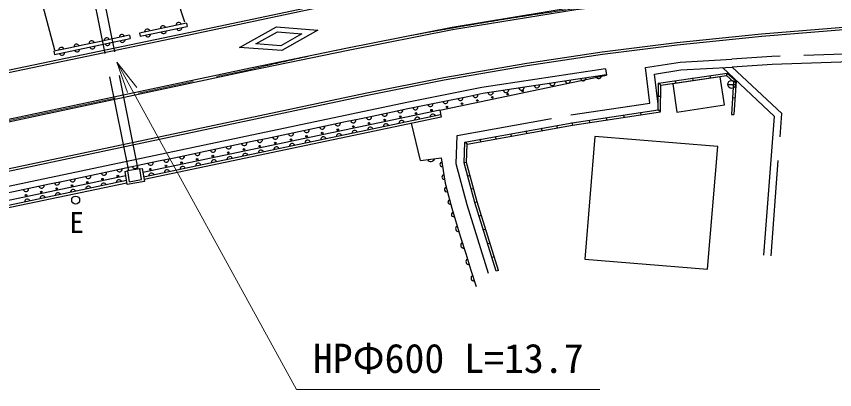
# Model space of a CAD drawing. Units: millimetres, scale not verified. Extents: x 40000 to 680000, y 20000 to 380000.
# Drawn here: x 212705 to 263981, y 289822 to 313244 of the extents above; entities that cross this region are included whole.
import ezdxf
from ezdxf.enums import TextEntityAlignment as Align

# ---------------------------------------------------------------- set-up
doc = ezdxf.new("R2010")
doc.units = ezdxf.units.MM
doc.header["$LTSCALE"] = 1000
doc.linetypes.add('CHAIN', pattern=[18.5, 12, -1.5, 3.5, -1.5])
doc.linetypes.add('DASHED', pattern=[7.5, 6, -1.5])
for name, color, linetype, lineweight in [('M-BGD', 7, 'Continuous', 25), ('M-BGD-EXST', 7, 'Continuous', 25), ('M-BMK', 2, 'CHAIN', 13), ('M-STR-HTXT', 7, 'Continuous', 13), ('M-STR-STRC', 7, 'Continuous', 25)]:
    doc.layers.add(name, color=color, linetype=linetype, lineweight=lineweight)
doc.styles.add('ＭＳ ゴシック', font='')
doc.styles.get('ＭＳ ゴシック').set_extended_font_data('MS Gothic')

# ---------------------------------------------------------------- blocks, each defined once
blk = doc.blocks.new('open_arrow')
at = {"color": 0, "linetype": 'Continuous', "lineweight": -2}
blk.add_lwpolyline([(7.5, 1.25), (0, 0), (7.5, -1.25)], dxfattribs=at)

msp = doc.modelspace()

# ---------------------------------------------------------------- linework, layer by layer
at = {"layer": 'M-BGD', "linetype": 'DASHED'}
for p, q in [((219755, 303557), (217068, 316906)), ((220347, 303657), (217643, 317090)), ((252405, 307805), (252128, 310037))]:
    msp.add_line(p, q, dxfattribs=at)
at = {"layer": 'M-BGD'}
for p, q in [((223364, 312813), (222380, 312607)), ((223364, 312811), (223405, 312615)), ((221396, 312400), (220412, 312194)), ((220453, 311996), (223405, 312615)), ((222380, 312607), (221396, 312400)), ((215091, 310853), (219833, 311859)), ((218843, 311855), (217895, 311654)), ((219792, 312057), (218843, 311855)), ((219791, 312054), (219833, 311859)), ((220412, 312192), (220453, 311996)), ((215998, 311252), (215050, 311051)), ((216947, 311453), (215998, 311252)), ((217895, 311654), (216947, 311453)), ((215050, 311049), (215091, 310853)), ((249623, 309959), (249683, 309563)), ((239231, 307362), (249683, 309563)), ((247747, 309273), (246780, 309127)), ((248715, 309419), (247747, 309273)), ((249683, 309566), (248715, 309419)), ((252919, 307731), (252684, 309618)), ((256811, 309443), (253833, 309003)), ((254039, 309071), (254018, 309220)), ((255116, 309228), (255095, 309376)), ((256193, 309384), (256172, 309532)), ((257071, 307683), (256811, 309443)), ((257201, 309530), (257249, 309689)), ((243877, 308688), (242909, 308541)), ((244844, 308834), (243877, 308688)), ((245812, 308980), (244844, 308834)), ((246780, 309127), (245812, 308980)), ((252913, 307376), (252940, 309061)), ((253089, 308933), (252941, 309064)), ((253061, 307246), (253088, 308931)), ((253833, 309003), (254094, 307242)), ((257647, 309127), (257802, 309190)), ((241002, 308204), (240062, 308013)), ((241941, 308395), (241002, 308204)), ((242909, 308541), (241941, 308395)), ((253077, 308218), (252927, 308221)), ((239123, 307822), (238184, 307631)), ((240062, 308013), (239123, 307822)), ((254094, 307242), (257071, 307683)), ((257583, 308148), (257733, 308138)), ((239231, 307362), (220629, 303455)), ((236267, 307234), (235290, 307028)), ((237244, 307439), (236267, 307234)), ((238184, 307631), (237244, 307439)), ((239231, 307362), (239323, 306922)), ((251861, 307069), (251839, 307217)), ((253061, 307248), (252913, 307378)), ((239292, 307068), (220679, 303159)), ((239323, 306922), (220704, 303011)), ((234313, 306822), (233336, 306617)), ((235290, 307028), (234313, 306822)), ((248638, 306586), (248615, 306735)), ((249712, 306747), (249690, 306895)), ((250786, 306908), (250764, 307056)), ((257515, 307094), (257664, 307084)), ((231382, 306205), (230405, 305999)), ((232359, 306411), (231382, 306205)), ((233336, 306617), (232359, 306411)), ((238038, 304200), (237472, 306533)), ((245646, 306078), (245619, 306226)), ((246607, 306252), (246580, 306400)), ((247566, 306426), (247541, 306574)), ((229428, 305794), (228450, 305588)), ((230405, 305999), (229428, 305794)), ((242763, 305556), (242737, 305703)), ((243724, 305730), (243698, 305877)), ((244685, 305904), (244658, 306051)), ((248951, 305708), (248318, 298014)), ((256655, 305074), (248951, 305708)), ((226496, 305176), (225519, 304971)), ((227473, 305382), (226496, 305176)), ((228450, 305588), (227473, 305382)), ((240960, 305229), (240815, 305355)), ((241803, 305382), (241776, 305529)), ((224542, 304765), (223565, 304559)), ((225519, 304971), (224542, 304765)), ((256022, 297380), (256655, 305074)), ((221611, 304148), (220634, 303942)), ((222588, 304354), (221611, 304148)), ((223565, 304559), (222588, 304354)), ((238038, 304202), (239335, 304363)), ((239335, 304363), (239458, 303566)), ((240914, 304073), (240764, 304056)), ((219657, 303736), (218679, 303531)), ((220634, 303942), (219657, 303736)), ((220440, 303672), (219661, 303542)), ((220440, 303672), (220588, 303697)), ((220553, 303002), (220440, 303672)), ((239458, 303566), (239581, 302770)), ((219561, 303231), (208065, 300816)), ((216725, 303119), (215748, 302913)), ((217702, 303325), (216725, 303119)), ((218679, 303531), (217702, 303325)), ((219513, 303517), (219661, 303542)), ((219661, 303542), (219774, 302871)), ((241131, 303263), (240986, 303224)), ((219611, 302935), (208126, 300522)), ((219636, 302787), (208157, 300375)), ((214771, 302708), (213794, 302502)), ((215748, 302913), (214771, 302708)), ((219774, 302871), (220553, 303002)), ((239581, 302770), (239792, 301988)), ((212817, 302296), (211840, 302090)), ((213794, 302502), (212817, 302296)), ((241352, 302430), (241208, 302392)), ((239792, 301988), (240003, 301207)), ((241574, 301598), (241430, 301559)), ((240003, 301207), (240214, 300425)), ((241840, 300743), (241697, 300699)), ((240214, 300425), (240538, 299393)), ((242108, 299883), (241964, 299838)), ((240538, 299393), (240862, 298361)), ((242375, 299022), (242232, 298978)), ((240862, 298361), (241186, 297329)), ((242642, 298161), (242499, 298117)), ((248318, 298014), (256022, 297380)), ((241186, 297329), (241510, 296297)), ((242910, 297301), (242767, 297256))]:
    msp.add_line(p, q, dxfattribs=at)
at = {"layer": 'M-BGD', "linetype": 'DASHED'}
for points in [[(268054, 310986), (260045, 310726), (257533, 310562)], [(252128, 310037), (254299, 310377), (257537, 310562)], [(259994, 298216), (260677, 307150), (257566, 310063)], [(242289, 297106), (240949, 301418), (240261, 303998), (240331, 305773), (247459, 307065), (252405, 307805)]]:
    msp.add_lwpolyline(points, dxfattribs=at)
at = {"layer": 'M-BGD'}
for points in [[(268070, 310486), (260070, 310227), (257566, 310063)], [(249623, 309959), (241871, 308787), (237163, 307829), (209803, 302068)], [(252684, 309618), (254352, 309880), (257566, 310063)], [(259545, 298250), (260212, 306969), (256945, 310028)], [(252940, 309061), (257249, 309686), (257801, 309188), (257664, 307084)], [(253088, 308931), (257201, 309528), (257647, 309125), (257515, 307094)], [(242766, 297254), (241429, 301557), (240763, 304054), (240815, 305353), (247541, 306571), (252913, 307376)], [(242910, 297299), (241573, 301599), (240914, 304071), (240960, 305227), (247565, 306423), (253061, 307246)], [(220588, 303697), (220726, 302879), (219651, 302698), (219513, 303517)]]:
    msp.add_lwpolyline(points, dxfattribs=at)
for centre in [(242536, 308163), (243486, 308363), (244436, 308563), (240636, 307762), (241586, 307962), (237742, 307154), (238721, 307359), (239685, 307562), (235784, 306742), (236763, 306948), (232847, 306126), (233826, 306331), (234805, 306537), (230889, 305714), (231868, 305920), (227952, 305097), (228931, 305303), (229910, 305509), (225993, 304686), (226972, 304892), (223056, 304069), (224035, 304275), (225014, 304480), (221098, 303658), (222077, 303864), (218104, 303029), (219062, 303230), (216188, 302627), (217146, 302828), (213314, 302023), (214272, 302224), (215230, 302425)]:
    msp.add_circle(centre, 50, dxfattribs=at)
for centre, radius, start, end in [((222876, 312692), 169, 18.1762, 185.5319), ((220908, 312279), 169, 18.1762, 185.5319), ((221892, 312486), 169, 18.1743, 185.5338), ((221925, 312326), 169, 198.1743, 5.5322), ((222909, 312533), 169, 198.1743, 5.5338), ((218372, 311743), 162, 16.2279, 187.7221), ((219320, 311944), 162, 16.2261, 187.7239), ((219356, 311772), 162, 196.2279, 7.7221), ((220942, 312120), 169, 198.1762, 5.5319), ((215527, 311140), 162, 16.2261, 187.7239), ((216475, 311341), 162, 16.2261, 187.7239), ((217423, 311542), 162, 16.2281, 187.7237), ((217460, 311370), 162, 196.2261, 7.7239), ((218408, 311571), 162, 196.2279, 7.7221), ((215563, 310967), 162, 196.2256, 7.7248), ((216512, 311169), 162, 196.2261, 7.7239), ((247262, 309213), 164, 193.3927, 3.8009), ((248229, 309360), 164, 193.3955, 3.7979), ((249197, 309506), 164, 193.3946, 3.799), ((244358, 308774), 164, 193.3936, 3.7998), ((245326, 308921), 164, 193.3946, 3.799), ((246294, 309067), 164, 193.3935, 3.7981), ((241470, 308310), 160, 195.1156, 7.8872), ((242423, 308482), 164, 193.3955, 3.7979), ((243391, 308628), 164, 193.3927, 3.7992), ((238651, 307736), 160, 195.1156, 7.8872), ((239591, 307927), 160, 195.1156, 7.8872), ((240530, 308118), 160, 195.1152, 7.8897), ((235775, 307148), 167, 197.8328, 5.9485), ((236752, 307354), 167, 197.8323, 5.9493), ((237712, 307545), 160, 195.1156, 7.8872), ((233821, 306736), 167, 197.8308, 5.9487), ((234798, 306942), 167, 197.8308, 5.9487), ((236847, 306539), 168, 17.9477, 185.7764), ((237827, 306745), 168, 17.945, 185.7795), ((238806, 306950), 168, 17.9469, 185.7792), ((230890, 306119), 167, 197.8303, 5.9496), ((231867, 306325), 167, 197.8299, 5.9499), ((232844, 306531), 167, 197.8308, 5.9487), ((234888, 306127), 168, 17.945, 185.7795), ((235867, 306333), 168, 17.9477, 185.7764), ((228935, 305708), 167, 197.8328, 5.9485), ((229912, 305913), 167, 197.8328, 5.9485), ((231949, 305510), 168, 17.9477, 185.7764), ((232928, 305716), 168, 17.9477, 185.7764), ((233908, 305922), 168, 17.945, 185.7795), ((226004, 305091), 167, 197.8299, 5.9499), ((226981, 305296), 167, 197.8308, 5.9487), ((227958, 305502), 167, 197.8308, 5.9487), ((229989, 305099), 168, 17.9468, 185.7776), ((230969, 305304), 168, 17.945, 185.7795), ((224050, 304679), 167, 197.8328, 5.9485), ((225027, 304885), 167, 197.8303, 5.9496), ((227050, 304481), 168, 17.945, 185.7795), ((228030, 304687), 168, 17.9468, 185.7776), ((229010, 304893), 168, 17.9477, 185.7764), ((221119, 304062), 167, 197.8308, 5.9487), ((222096, 304268), 167, 197.8308, 5.9487), ((223073, 304473), 167, 197.8328, 5.9485), ((225091, 304070), 168, 17.9477, 185.7764), ((226071, 304275), 168, 17.9468, 185.7776), ((238677, 304365), 233, 207.9298, 346.1535), ((239382, 303962), 135, 92.4397, 285.0815), ((219164, 303650), 167, 197.8308, 5.9487), ((220142, 303856), 167, 197.8299, 5.9499), ((222152, 303452), 168, 17.9477, 185.7764), ((223132, 303658), 168, 17.945, 185.7795), ((224112, 303864), 168, 17.9469, 185.7792), ((216233, 303033), 167, 197.8328, 5.9485), ((217210, 303239), 167, 197.8328, 5.9485), ((218187, 303445), 167, 197.8308, 5.9487), ((221173, 303247), 168, 17.9477, 185.7764), ((239505, 303166), 135, 92.439, 285.0825), ((214279, 302622), 167, 197.8299, 5.9499), ((215256, 302827), 167, 197.8308, 5.9487), ((217222, 302421), 164, 16.6165, 187.1085), ((218179, 302622), 164, 16.6165, 187.1085), ((219136, 302823), 164, 16.6165, 187.1085), ((213302, 302416), 167, 197.8308, 5.9487), ((215307, 302019), 164, 16.6165, 187.1085), ((216265, 302220), 164, 16.6165, 187.1085), ((239672, 302375), 136, 99.0609, 291.1698), ((213393, 301617), 164, 16.6165, 187.1085), ((214350, 301818), 164, 16.6169, 187.1081), ((239884, 301594), 136, 99.0599, 291.1714), ((240095, 300812), 136, 99.0604, 291.1703), ((240408, 299919), 183, 117.9085, 276.9598), ((240732, 298887), 183, 117.9084, 276.9583), ((241056, 297855), 183, 117.9084, 276.9583), ((241380, 296823), 183, 117.9097, 276.9585)]:
    msp.add_arc(centre, radius, start, end, dxfattribs=at)
at = {"layer": 'M-BGD-EXST'}
for p, q in [((218758, 326857), (223234, 312900)), ((211484, 324524), (215104, 311137)), ((257281, 308976), (257781, 308976))]:
    msp.add_line(p, q, dxfattribs=at)
for centre in [(257531, 308976), (216421, 301718)]:
    msp.add_circle(centre, 250, dxfattribs=at)
at = {"layer": 'M-BMK'}
msp.add_line((170949, 297991), (227385, 309915), dxfattribs=at)
msp.add_arc((279745, 86665), 229309, 93.00026, 103.19919, dxfattribs=at)
at = {"layer": 'M-STR-HTXT'}
msp.add_lwpolyline([(218995, 310373), (230266, 289822), (249266, 289822)], dxfattribs=at)
at = {"layer": 'M-STR-STRC'}
for p, q in [((227370, 309989), (208929, 306071)), ((227401, 309842), (208961, 305924))]:
    msp.add_line(p, q, dxfattribs=at)
for points in [[(209256, 309271), (223408, 312218), (233649, 314376), (238445, 315319), (242667, 316090), (247678, 316850), (251565, 317359), (254875, 317757), (258234, 318070), (259039, 318235), (259545, 318458), (259935, 318728)], [(209287, 309124), (223439, 312071), (233679, 314229), (238473, 315172), (242692, 315942), (247699, 316701), (251583, 317210), (254891, 317608), (257804, 317879)], [(267757, 315549), (259044, 314998), (247763, 313663), (240043, 312398), (233492, 311103), (227401, 309842)], [(258061, 315032), (247742, 313811), (240016, 312545), (233462, 311250), (227370, 309989)], [(209584, 303135), (230124, 307490), (234567, 308421), (239495, 309404), (244698, 310307), (249421, 311010), (254094, 311613), (259401, 312143), (264781, 312595), (269493, 312858), (274488, 313015), (278481, 313091)], [(209615, 302988), (230155, 307343), (234597, 308274), (239522, 309257), (244722, 310159), (249442, 310862), (254111, 311464), (259414, 311994), (264792, 312446), (269500, 312708), (274492, 312865), (278484, 312942)]]:
    msp.add_lwpolyline(points, dxfattribs=at)
for points in [[(231604, 312368), (229340, 311092), (226697, 311296), (228998, 312582)], [(230598, 312148), (229272, 311400), (227717, 311520), (229065, 312273)]]:
    msp.add_lwpolyline(points, close=True, dxfattribs=at)

# ---------------------------------------------------------------- block references
at = {"layer": 'M-STR-HTXT', "xscale": 267, "yscale": 267, "rotation": 298.7}
msp.add_blockref('open_arrow', (218995, 310373), dxfattribs=at)

# ---------------------------------------------------------------- texts
at = {"layer": 'M-BGD-EXST', "style": 'ＭＳ ゴシック'}
msp.add_text('E', height=1320, dxfattribs=at).set_placement((216482, 300314), align=Align.MIDDLE_CENTER)
at = {"layer": 'M-STR-HTXT', "style": 'ＭＳ ゴシック'}
msp.add_text('HPΦ600 L=13.7', height=1833, dxfattribs=at).set_placement((239766, 290322), align=Align.BOTTOM_CENTER)

doc.saveas('drawing.dxf')
